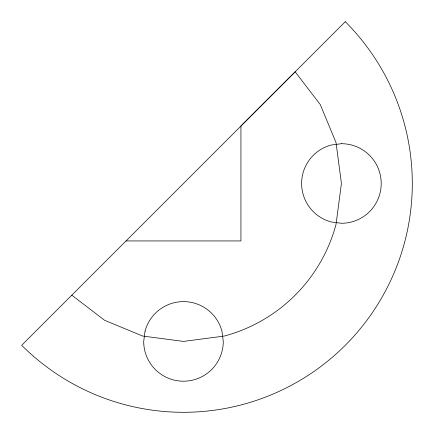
<?xml version="1.0" encoding="UTF-8"?>
<svg xmlns="http://www.w3.org/2000/svg" width="434" height="434" viewBox="0 0 434 434"><rect width="100%" height="100%" fill="white"/><g stroke="black" fill="none" stroke-linecap="round" stroke-linejoin="round"><path stroke-width="0.65" d="M126.039 240.941L240.941 240.941L240.941 125.985L295.163 71.822L320.259 104.529L336.035 142.618L341.417 183.49L336.035 224.367A157.927 157.927 0 0 1 224.367 336.035L183.49 341.417L142.618 336.035L104.529 320.259L71.822 295.163M145.054 331.12L143.697 341.417A39.792 39.792 0 0 0 183.49 381.209A39.792 39.792 0 0 0 223.282 341.417L221.931 331.12A39.792 39.792 0 0 0 145.054 331.12M345.285 21.7L21.7 345.285A228.81 228.81 0 0 0 345.285 345.285A228.81 228.81 0 0 0 345.285 21.7M341.417 143.697L331.12 145.054A39.792 39.792 0 0 0 331.12 221.931L341.417 223.282A39.792 39.792 0 0 0 381.209 183.49A39.792 39.792 0 0 0 341.417 143.697"/></g></svg>
